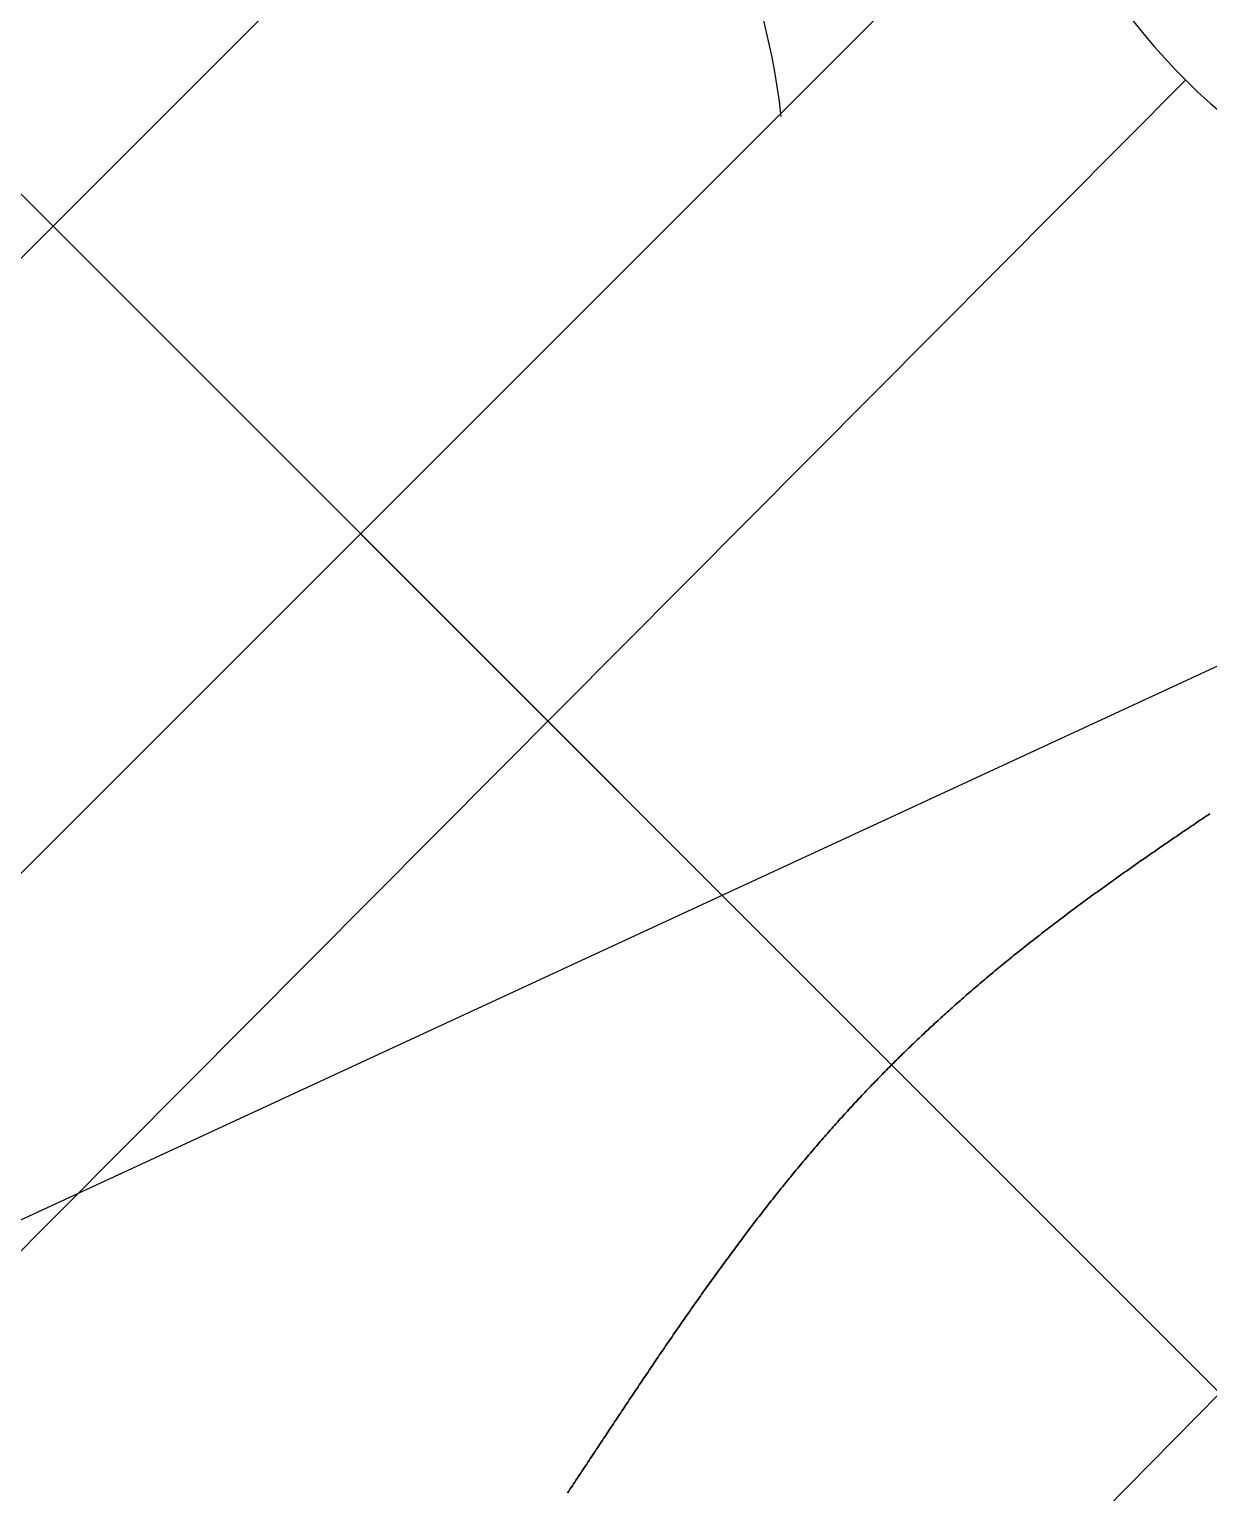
# Model space of a CAD drawing. Extents: x -89 to 228, y -109 to 52.
# Drawn here: x -40.77 to -35.41, y 34.9 to 41.55 of the extents above; entities that cross this region are included whole.
import ezdxf

# ---------------------------------------------------------------- set-up
doc = ezdxf.new("R2010")
doc.units = 0
doc.linetypes.add('CENTER', pattern=[50.8, 31.75, -6.35, 6.35, -6.35])
doc.linetypes.add('DASHED', pattern=[19.05, 12.7, -6.35])
doc.layers.get('0').update_dxf_attribs({"linetype": 'CONTINUOUS'})
doc.layers.add('CENTER', color=1, linetype='CENTER')

msp = doc.modelspace()

# ---------------------------------------------------------------- linework, layer by layer
at = {"color": 7, "linetype": 'CONTINUOUS'}
for p, q in [((-44.087, 37.2269), (-37.2269, 44.087)), ((-42.3471, 36.173), (-36.173, 42.3471)), ((-35.5112, 41.3206), (-41.2899, 35.5132)), ((-39.2601, 39.2601), (-36.8471, 36.8471, -5.1471))]:
    msp.add_line(p, q, dxfattribs=at)
at = {"color": 3, "linetype": 'DASHED'}
msp.add_line((-41.5965, 35.777), (-31.8713, 40.2764), dxfattribs=at)
at = {"color": 7}
for points in [[(-35.4014, 37.9879, -5.1471), (-35.4099, 37.9822, -5.1471), (-35.4183, 37.9766, -5.1471), (-35.4267, 37.9709, -5.1471), (-35.4352, 37.9652, -5.1471), (-35.4436, 37.9595, -5.1471), (-35.452, 37.9538, -5.1471), (-35.4605, 37.9481, -5.1471), (-35.4689, 37.9424, -5.1471), (-35.4773, 37.9367, -5.1471), (-35.4858, 37.931, -5.1471), (-35.4942, 37.9253, -5.1471), (-35.5027, 37.9196, -5.1471), (-35.5111, 37.9138, -5.1471), (-35.5195, 37.9081, -5.1471), (-35.528, 37.9024, -5.1471), (-35.5364, 37.8966, -5.1471), (-35.5449, 37.8909, -5.1471), (-35.5533, 37.8851, -5.1471), (-35.5617, 37.8794, -5.1471), (-35.5702, 37.8736, -5.1471), (-35.5786, 37.8678, -5.1471), (-35.587, 37.862, -5.1471), (-35.5955, 37.8563, -5.1471), (-35.6039, 37.8505, -5.1471), (-35.6123, 37.8447, -5.1471), (-35.6207, 37.8389, -5.1471), (-35.6292, 37.8331, -5.1471), (-35.6376, 37.8273, -5.1471), (-35.646, 37.8215, -5.1471), (-35.6544, 37.8156, -5.1471), (-35.6628, 37.8098, -5.1471), (-35.6713, 37.804, -5.1471), (-35.6797, 37.7982, -5.1471), (-35.6881, 37.7923, -5.1471), (-35.6965, 37.7865, -5.1471), (-35.7049, 37.7806, -5.1471), (-35.7133, 37.7748, -5.1471), (-35.7217, 37.7689, -5.1471), (-35.7301, 37.763, -5.1471), (-35.7385, 37.7572, -5.1471), (-35.7468, 37.7513, -5.1471), (-35.7552, 37.7454, -5.1471), (-35.7636, 37.7395, -5.1471), (-35.772, 37.7336, -5.1471), (-35.7803, 37.7277, -5.1471), (-35.7887, 37.7218, -5.1471), (-35.7971, 37.7159, -5.1471), (-35.8054, 37.71, -5.1471), (-35.8138, 37.704, -5.1471), (-35.8221, 37.6981, -5.1471), (-35.8304, 37.6922, -5.1471), (-35.8388, 37.6862, -5.1471), (-35.8471, 37.6803, -5.1471), (-35.8554, 37.6743, -5.1471), (-35.8637, 37.6683, -5.1471), (-35.872, 37.6624, -5.1471), (-35.8803, 37.6564, -5.1471), (-35.8886, 37.6504, -5.1471), (-35.8969, 37.6444, -5.1471), (-35.9052, 37.6384, -5.1471), (-35.9135, 37.6324, -5.1471), (-35.9218, 37.6264, -5.1471), (-35.93, 37.6204, -5.1471), (-35.9383, 37.6144, -5.1471), (-35.9465, 37.6084, -5.1471), (-35.9548, 37.6023, -5.1471), (-35.963, 37.5963, -5.1471), (-35.9712, 37.5903, -5.1471), (-35.9795, 37.5842, -5.1471), (-35.9877, 37.5781, -5.1471), (-35.9959, 37.5721, -5.1471), (-36.0041, 37.566, -5.1471), (-36.0122, 37.5599, -5.1471), (-36.0204, 37.5538, -5.1471), (-36.0286, 37.5478, -5.1471), (-36.0368, 37.5417, -5.1471), (-36.0449, 37.5356, -5.1471), (-36.0531, 37.5295, -5.1471), (-36.0612, 37.5233, -5.1471), (-36.0693, 37.5172, -5.1471), (-36.0774, 37.5111, -5.1471), (-36.0855, 37.505, -5.1471), (-36.0936, 37.4988, -5.1471), (-36.1017, 37.4927, -5.1471), (-36.1098, 37.4865, -5.1471), (-36.1179, 37.4804, -5.1471), (-36.1259, 37.4742, -5.1471), (-36.134, 37.468, -5.1471), (-36.142, 37.4619, -5.1471), (-36.1501, 37.4557, -5.1471), (-36.1581, 37.4495, -5.1471), (-36.1661, 37.4433, -5.1471), (-36.1741, 37.4371, -5.1471), (-36.1821, 37.4309, -5.1471), (-36.19, 37.4247, -5.1471), (-36.198, 37.4184, -5.1471), (-36.206, 37.4122, -5.1471), (-36.2139, 37.406, -5.1471), (-36.2218, 37.3997, -5.1471), (-36.2298, 37.3935, -5.1471), (-36.2377, 37.3873, -5.1471), (-36.2456, 37.381, -5.1471), (-36.2534, 37.3747, -5.1471), (-36.2613, 37.3685, -5.1471), (-36.2692, 37.3622, -5.1471), (-36.277, 37.3559, -5.1471), (-36.2849, 37.3496, -5.1471), (-36.2927, 37.3433, -5.1471), (-36.3005, 37.337, -5.1471), (-36.3083, 37.3307, -5.1471), (-36.3161, 37.3244, -5.1471), (-36.3238, 37.3181, -5.1471), (-36.3316, 37.3118, -5.1471), (-36.3393, 37.3054, -5.1471), (-36.3471, 37.2991, -5.1471), (-36.3548, 37.2927, -5.1471), (-36.3625, 37.2864, -5.1471), (-36.3702, 37.28, -5.1471), (-36.3779, 37.2737, -5.1471), (-36.3855, 37.2673, -5.1471), (-36.3932, 37.2609, -5.1471), (-36.4008, 37.2546, -5.1471), (-36.4084, 37.2482, -5.1471), (-36.416, 37.2418, -5.1471), (-36.4236, 37.2354, -5.1471), (-36.4312, 37.229, -5.1471), (-36.4388, 37.2226, -5.1471), (-36.4463, 37.2161, -5.1471), (-36.4538, 37.2097, -5.1471), (-36.4614, 37.2033, -5.1471), (-36.4689, 37.1969, -5.1471), (-36.4764, 37.1904, -5.1471), (-36.4838, 37.184, -5.1471), (-36.4913, 37.1775, -5.1471), (-36.4987, 37.1711, -5.1471), (-36.5062, 37.1646, -5.1471), (-36.5136, 37.1582, -5.1471), (-36.521, 37.1517, -5.1471), (-36.5284, 37.1452, -5.1471), (-36.5357, 37.1388, -5.1471), (-36.5431, 37.1323, -5.1471), (-36.5504, 37.1258, -5.1471), (-36.5578, 37.1193, -5.1471), (-36.5651, 37.1128, -5.1471), (-36.5724, 37.1063, -5.1471), (-36.5796, 37.0998, -5.1471), (-36.5869, 37.0933, -5.1471), (-36.5941, 37.0868, -5.1471), (-36.6014, 37.0803, -5.1471), (-36.6086, 37.0738, -5.1471), (-36.6158, 37.0673, -5.1471), (-36.6229, 37.0607, -5.1471), (-36.6301, 37.0542, -5.1471), (-36.6373, 37.0477, -5.1471), (-36.6444, 37.0411, -5.1471), (-36.6515, 37.0346, -5.1471), (-36.6586, 37.0281, -5.1471), (-36.6657, 37.0215, -5.1471), (-36.6727, 37.015, -5.1471), (-36.6798, 37.0084, -5.1471), (-36.6868, 37.0019, -5.1471), (-36.6938, 36.9953, -5.1471), (-36.7008, 36.9887, -5.1471), (-36.7078, 36.9822, -5.1471), (-36.7148, 36.9756, -5.1471), (-36.7217, 36.969, -5.1471), (-36.7287, 36.9625, -5.1471), (-36.7356, 36.9559, -5.1471), (-36.7425, 36.9493, -5.1471), (-36.7493, 36.9427, -5.1471), (-36.7562, 36.9361, -5.1471), (-36.763, 36.9296, -5.1471), (-36.7699, 36.923, -5.1471), (-36.7767, 36.9164, -5.1471), (-36.7835, 36.9098, -5.1471), (-36.7902, 36.9032, -5.1471), (-36.797, 36.8966, -5.1471), (-36.8037, 36.89, -5.1471), (-36.8105, 36.8834, -5.1471), (-36.8172, 36.8768, -5.1471), (-36.8238, 36.8702, -5.1471), (-36.8305, 36.8636, -5.1471), (-36.8371, 36.857, -5.1471), (-36.8438, 36.8504, -5.1471), (-36.8504, 36.8438, -5.1471), (-36.857, 36.8371, -5.1471), (-36.8636, 36.8305, -5.1471), (-36.8702, 36.8238, -5.1471), (-36.8768, 36.8172, -5.1471), (-36.8834, 36.8105, -5.1471), (-36.89, 36.8037, -5.1471), (-36.8966, 36.797, -5.1471), (-36.9032, 36.7902, -5.1471), (-36.9098, 36.7835, -5.1471), (-36.9164, 36.7767, -5.1471), (-36.923, 36.7699, -5.1471), (-36.9296, 36.763, -5.1471), (-36.9361, 36.7562, -5.1471), (-36.9427, 36.7493, -5.1471), (-36.9493, 36.7425, -5.1471), (-36.9559, 36.7356, -5.1471), (-36.9625, 36.7287, -5.1471), (-36.969, 36.7217, -5.1471), (-36.9756, 36.7148, -5.1471), (-36.9822, 36.7078, -5.1471), (-36.9887, 36.7008, -5.1471), (-36.9953, 36.6938, -5.1471), (-37.0019, 36.6868, -5.1471), (-37.0084, 36.6798, -5.1471), (-37.015, 36.6727, -5.1471), (-37.0215, 36.6657, -5.1471), (-37.0281, 36.6586, -5.1471), (-37.0346, 36.6515, -5.1471), (-37.0411, 36.6444, -5.1471), (-37.0477, 36.6373, -5.1471), (-37.0542, 36.6301, -5.1471), (-37.0607, 36.6229, -5.1471), (-37.0673, 36.6158, -5.1471), (-37.0738, 36.6086, -5.1471), (-37.0803, 36.6014, -5.1471), (-37.0868, 36.5941, -5.1471), (-37.0933, 36.5869, -5.1471), (-37.0998, 36.5796, -5.1471), (-37.1063, 36.5724, -5.1471), (-37.1128, 36.5651, -5.1471), (-37.1193, 36.5578, -5.1471), (-37.1258, 36.5504, -5.1471), (-37.1323, 36.5431, -5.1471), (-37.1388, 36.5357, -5.1471), (-37.1452, 36.5284, -5.1471), (-37.1517, 36.521, -5.1471), (-37.1582, 36.5136, -5.1471), (-37.1646, 36.5062, -5.1471), (-37.1711, 36.4987, -5.1471), (-37.1775, 36.4913, -5.1471), (-37.184, 36.4838, -5.1471), (-37.1904, 36.4764, -5.1471), (-37.1969, 36.4689, -5.1471), (-37.2033, 36.4614, -5.1471), (-37.2097, 36.4538, -5.1471), (-37.2161, 36.4463, -5.1471), (-37.2226, 36.4388, -5.1471), (-37.229, 36.4312, -5.1471), (-37.2354, 36.4236, -5.1471), (-37.2418, 36.416, -5.1471), (-37.2482, 36.4084, -5.1471), (-37.2546, 36.4008, -5.1471), (-37.2609, 36.3932, -5.1471), (-37.2673, 36.3855, -5.1471), (-37.2737, 36.3779, -5.1471), (-37.28, 36.3702, -5.1471), (-37.2864, 36.3625, -5.1471), (-37.2927, 36.3548, -5.1471), (-37.2991, 36.3471, -5.1471), (-37.3054, 36.3393, -5.1471), (-37.3118, 36.3316, -5.1471), (-37.3181, 36.3238, -5.1471), (-37.3244, 36.3161, -5.1471), (-37.3307, 36.3083, -5.1471), (-37.337, 36.3005, -5.1471), (-37.3433, 36.2927, -5.1471), (-37.3496, 36.2849, -5.1471), (-37.3559, 36.277, -5.1471), (-37.3622, 36.2692, -5.1471), (-37.3685, 36.2613, -5.1471), (-37.3747, 36.2534, -5.1471), (-37.381, 36.2456, -5.1471), (-37.3873, 36.2377, -5.1471), (-37.3935, 36.2298, -5.1471), (-37.3997, 36.2218, -5.1471), (-37.406, 36.2139, -5.1471), (-37.4122, 36.206, -5.1471), (-37.4184, 36.198, -5.1471), (-37.4247, 36.19, -5.1471), (-37.4309, 36.1821, -5.1471), (-37.4371, 36.1741, -5.1471), (-37.4433, 36.1661, -5.1471), (-37.4495, 36.1581, -5.1471), (-37.4557, 36.1501, -5.1471), (-37.4619, 36.142, -5.1471), (-37.468, 36.134, -5.1471), (-37.4742, 36.1259, -5.1471), (-37.4804, 36.1179, -5.1471), (-37.4865, 36.1098, -5.1471), (-37.4927, 36.1017, -5.1471), (-37.4988, 36.0936, -5.1471), (-37.505, 36.0855, -5.1471), (-37.5111, 36.0774, -5.1471), (-37.5172, 36.0693, -5.1471), (-37.5233, 36.0612, -5.1471), (-37.5295, 36.0531, -5.1471), (-37.5356, 36.0449, -5.1471), (-37.5417, 36.0368, -5.1471), (-37.5478, 36.0286, -5.1471), (-37.5538, 36.0204, -5.1471), (-37.5599, 36.0122, -5.1471), (-37.566, 36.0041, -5.1471), (-37.5721, 35.9959, -5.1471), (-37.5781, 35.9877, -5.1471), (-37.5842, 35.9795, -5.1471), (-37.5903, 35.9712, -5.1471), (-37.5963, 35.963, -5.1471), (-37.6023, 35.9548, -5.1471), (-37.6084, 35.9465, -5.1471), (-37.6144, 35.9383, -5.1471), (-37.6204, 35.93, -5.1471), (-37.6264, 35.9218, -5.1471), (-37.6324, 35.9135, -5.1471), (-37.6384, 35.9052, -5.1471), (-37.6444, 35.8969, -5.1471), (-37.6504, 35.8886, -5.1471), (-37.6564, 35.8803, -5.1471), (-37.6624, 35.872, -5.1471), (-37.6683, 35.8637, -5.1471), (-37.6743, 35.8554, -5.1471), (-37.6803, 35.8471, -5.1471), (-37.6862, 35.8388, -5.1471), (-37.6922, 35.8304, -5.1471), (-37.6981, 35.8221, -5.1471), (-37.704, 35.8138, -5.1471), (-37.71, 35.8054, -5.1471), (-37.7159, 35.7971, -5.1471), (-37.7218, 35.7887, -5.1471), (-37.7277, 35.7803, -5.1471), (-37.7336, 35.772, -5.1471), (-37.7395, 35.7636, -5.1471), (-37.7454, 35.7552, -5.1471), (-37.7513, 35.7468, -5.1471), (-37.7572, 35.7385, -5.1471), (-37.763, 35.7301, -5.1471), (-37.7689, 35.7217, -5.1471), (-37.7748, 35.7133, -5.1471), (-37.7806, 35.7049, -5.1471), (-37.7865, 35.6965, -5.1471), (-37.7923, 35.6881, -5.1471), (-37.7982, 35.6797, -5.1471), (-37.804, 35.6713, -5.1471), (-37.8098, 35.6628, -5.1471), (-37.8156, 35.6544, -5.1471), (-37.8215, 35.646, -5.1471), (-37.8273, 35.6376, -5.1471), (-37.8331, 35.6292, -5.1471), (-37.8389, 35.6207, -5.1471), (-37.8447, 35.6123, -5.1471), (-37.8505, 35.6039, -5.1471), (-37.8563, 35.5955, -5.1471), (-37.862, 35.587, -5.1471), (-37.8678, 35.5786, -5.1471), (-37.8736, 35.5702, -5.1471), (-37.8794, 35.5617, -5.1471), (-37.8851, 35.5533, -5.1471), (-37.8909, 35.5449, -5.1471), (-37.8966, 35.5364, -5.1471), (-37.9024, 35.528, -5.1471), (-37.9081, 35.5195, -5.1471), (-37.9138, 35.5111, -5.1471), (-37.9196, 35.5027, -5.1471), (-37.9253, 35.4942, -5.1471), (-37.931, 35.4858, -5.1471), (-37.9367, 35.4773, -5.1471), (-37.9424, 35.4689, -5.1471), (-37.9481, 35.4605, -5.1471), (-37.9538, 35.452, -5.1471), (-37.9595, 35.4436, -5.1471), (-37.9652, 35.4352, -5.1471), (-37.9709, 35.4267, -5.1471), (-37.9766, 35.4183, -5.1471), (-37.9822, 35.4099, -5.1471), (-37.9879, 35.4014, -5.1471), (-37.9936, 35.393, -5.1471), (-37.9992, 35.3846, -5.1471), (-38.0049, 35.3761, -5.1471), (-38.0105, 35.3677, -5.1471), (-38.0162, 35.3593, -5.1471), (-38.0218, 35.3509, -5.1471), (-38.0274, 35.3425, -5.1471), (-38.0331, 35.334, -5.1471), (-38.0387, 35.3256, -5.1471), (-38.0443, 35.3172, -5.1471), (-38.0499, 35.3088, -5.1471), (-38.0555, 35.3004, -5.1471), (-38.0611, 35.292, -5.1471), (-38.0667, 35.2836, -5.1471), (-38.0723, 35.2752, -5.1471), (-38.0779, 35.2668, -5.1471), (-38.0835, 35.2584, -5.1471), (-38.0891, 35.25, -5.1471), (-38.0946, 35.2417, -5.1471), (-38.1002, 35.2333, -5.1471), (-38.1058, 35.2249, -5.1471), (-38.1113, 35.2165, -5.1471), (-38.1169, 35.2082, -5.1471), (-38.1224, 35.1998, -5.1471), (-38.128, 35.1915, -5.1471), (-38.1335, 35.1831, -5.1471), (-38.139, 35.1748, -5.1471), (-38.1446, 35.1664, -5.1471), (-38.1501, 35.1581, -5.1471), (-38.1556, 35.1498, -5.1471), (-38.1611, 35.1414, -5.1471), (-38.1666, 35.1331, -5.1471), (-38.1722, 35.1248, -5.1471), (-38.1777, 35.1165, -5.1471), (-38.1831, 35.1082, -5.1471), (-38.1886, 35.0999, -5.1471), (-38.1941, 35.0916, -5.1471), (-38.1996, 35.0833, -5.1471), (-38.2051, 35.0751, -5.1471), (-38.2106, 35.0668, -5.1471), (-38.216, 35.0585, -5.1471), (-38.2215, 35.0503, -5.1471), (-38.227, 35.042, -5.1471), (-38.2324, 35.0338, -5.1471), (-38.2379, 35.0256, -5.1471), (-38.2433, 35.0173, -5.1471), (-38.2488, 35.0091, -5.1471), (-38.2542, 35.0009, -5.1471), (-38.2596, 34.9927, -5.1471), (-38.2651, 34.9845, -5.1471), (-38.2705, 34.9763, -5.1471), (-38.2759, 34.9681, -5.1471), (-38.2813, 34.96, -5.1471), (-38.2867, 34.9518, -5.1471), (-38.2921, 34.9437, -5.1471), (-38.2975, 34.9355, -5.1471), (-38.3029, 34.9274, -5.1471), (-38.3083, 34.9193, -5.1471), (-38.3137, 34.9111, -5.1471), (-38.3191, 34.903, -5.1471)], [(-38.3191, 34.903, 5.1471), (-38.3137, 34.9111, 5.1471), (-38.3083, 34.9193, 5.1471), (-38.3029, 34.9274, 5.1471), (-38.2975, 34.9355, 5.1471), (-38.2921, 34.9437, 5.1471), (-38.2867, 34.9518, 5.1471), (-38.2813, 34.96, 5.1471), (-38.2759, 34.9681, 5.1471), (-38.2705, 34.9763, 5.1471), (-38.2651, 34.9845, 5.1471), (-38.2596, 34.9927, 5.1471), (-38.2542, 35.0009, 5.1471), (-38.2488, 35.0091, 5.1471), (-38.2433, 35.0173, 5.1471), (-38.2379, 35.0256, 5.1471), (-38.2324, 35.0338, 5.1471), (-38.227, 35.042, 5.1471), (-38.2215, 35.0503, 5.1471), (-38.216, 35.0585, 5.1471), (-38.2106, 35.0668, 5.1471), (-38.2051, 35.0751, 5.1471), (-38.1996, 35.0833, 5.1471), (-38.1941, 35.0916, 5.1471), (-38.1886, 35.0999, 5.1471), (-38.1831, 35.1082, 5.1471), (-38.1777, 35.1165, 5.1471), (-38.1722, 35.1248, 5.1471), (-38.1666, 35.1331, 5.1471), (-38.1611, 35.1414, 5.1471), (-38.1556, 35.1498, 5.1471), (-38.1501, 35.1581, 5.1471), (-38.1446, 35.1664, 5.1471), (-38.139, 35.1748, 5.1471), (-38.1335, 35.1831, 5.1471), (-38.128, 35.1915, 5.1471), (-38.1224, 35.1998, 5.1471), (-38.1169, 35.2082, 5.1471), (-38.1113, 35.2165, 5.1471), (-38.1058, 35.2249, 5.1471), (-38.1002, 35.2333, 5.1471), (-38.0946, 35.2417, 5.1471), (-38.0891, 35.25, 5.1471), (-38.0835, 35.2584, 5.1471), (-38.0779, 35.2668, 5.1471), (-38.0723, 35.2752, 5.1471), (-38.0667, 35.2836, 5.1471), (-38.0611, 35.292, 5.1471), (-38.0555, 35.3004, 5.1471), (-38.0499, 35.3088, 5.1471), (-38.0443, 35.3172, 5.1471), (-38.0387, 35.3256, 5.1471), (-38.0331, 35.334, 5.1471), (-38.0274, 35.3425, 5.1471), (-38.0218, 35.3509, 5.1471), (-38.0162, 35.3593, 5.1471), (-38.0105, 35.3677, 5.1471), (-38.0049, 35.3761, 5.1471), (-37.9992, 35.3846, 5.1471), (-37.9936, 35.393, 5.1471), (-37.9879, 35.4014, 5.1471), (-37.9822, 35.4099, 5.1471), (-37.9766, 35.4183, 5.1471), (-37.9709, 35.4267, 5.1471), (-37.9652, 35.4352, 5.1471), (-37.9595, 35.4436, 5.1471), (-37.9538, 35.452, 5.1471), (-37.9481, 35.4605, 5.1471), (-37.9424, 35.4689, 5.1471), (-37.9367, 35.4773, 5.1471), (-37.931, 35.4858, 5.1471), (-37.9253, 35.4942, 5.1471), (-37.9196, 35.5027, 5.1471), (-37.9138, 35.5111, 5.1471), (-37.9081, 35.5195, 5.1471), (-37.9024, 35.528, 5.1471), (-37.8966, 35.5364, 5.1471), (-37.8909, 35.5449, 5.1471), (-37.8851, 35.5533, 5.1471), (-37.8794, 35.5617, 5.1471), (-37.8736, 35.5702, 5.1471), (-37.8678, 35.5786, 5.1471), (-37.862, 35.587, 5.1471), (-37.8563, 35.5955, 5.1471), (-37.8505, 35.6039, 5.1471), (-37.8447, 35.6123, 5.1471), (-37.8389, 35.6207, 5.1471), (-37.8331, 35.6292, 5.1471), (-37.8273, 35.6376, 5.1471), (-37.8215, 35.646, 5.1471), (-37.8156, 35.6544, 5.1471), (-37.8098, 35.6628, 5.1471), (-37.804, 35.6713, 5.1471), (-37.7982, 35.6797, 5.1471), (-37.7923, 35.6881, 5.1471), (-37.7865, 35.6965, 5.1471), (-37.7806, 35.7049, 5.1471), (-37.7748, 35.7133, 5.1471), (-37.7689, 35.7217, 5.1471), (-37.763, 35.7301, 5.1471), (-37.7572, 35.7385, 5.1471), (-37.7513, 35.7468, 5.1471), (-37.7454, 35.7552, 5.1471), (-37.7395, 35.7636, 5.1471), (-37.7336, 35.772, 5.1471), (-37.7277, 35.7803, 5.1471), (-37.7218, 35.7887, 5.1471), (-37.7159, 35.7971, 5.1471), (-37.71, 35.8054, 5.1471), (-37.704, 35.8138, 5.1471), (-37.6981, 35.8221, 5.1471), (-37.6922, 35.8304, 5.1471), (-37.6862, 35.8388, 5.1471), (-37.6803, 35.8471, 5.1471), (-37.6743, 35.8554, 5.1471), (-37.6683, 35.8637, 5.1471), (-37.6624, 35.872, 5.1471), (-37.6564, 35.8803, 5.1471), (-37.6504, 35.8886, 5.1471), (-37.6444, 35.8969, 5.1471), (-37.6384, 35.9052, 5.1471), (-37.6324, 35.9135, 5.1471), (-37.6264, 35.9218, 5.1471), (-37.6204, 35.93, 5.1471), (-37.6144, 35.9383, 5.1471), (-37.6084, 35.9465, 5.1471), (-37.6023, 35.9548, 5.1471), (-37.5963, 35.963, 5.1471), (-37.5903, 35.9712, 5.1471), (-37.5842, 35.9795, 5.1471), (-37.5781, 35.9877, 5.1471), (-37.5721, 35.9959, 5.1471), (-37.566, 36.0041, 5.1471), (-37.5599, 36.0122, 5.1471), (-37.5538, 36.0204, 5.1471), (-37.5478, 36.0286, 5.1471), (-37.5417, 36.0368, 5.1471), (-37.5356, 36.0449, 5.1471), (-37.5295, 36.0531, 5.1471), (-37.5233, 36.0612, 5.1471), (-37.5172, 36.0693, 5.1471), (-37.5111, 36.0774, 5.1471), (-37.505, 36.0855, 5.1471), (-37.4988, 36.0936, 5.1471), (-37.4927, 36.1017, 5.1471), (-37.4865, 36.1098, 5.1471), (-37.4804, 36.1179, 5.1471), (-37.4742, 36.1259, 5.1471), (-37.468, 36.134, 5.1471), (-37.4619, 36.142, 5.1471), (-37.4557, 36.1501, 5.1471), (-37.4495, 36.1581, 5.1471), (-37.4433, 36.1661, 5.1471), (-37.4371, 36.1741, 5.1471), (-37.4309, 36.1821, 5.1471), (-37.4247, 36.19, 5.1471), (-37.4184, 36.198, 5.1471), (-37.4122, 36.206, 5.1471), (-37.406, 36.2139, 5.1471), (-37.3997, 36.2218, 5.1471), (-37.3935, 36.2298, 5.1471), (-37.3873, 36.2377, 5.1471), (-37.381, 36.2456, 5.1471), (-37.3747, 36.2534, 5.1471), (-37.3685, 36.2613, 5.1471), (-37.3622, 36.2692, 5.1471), (-37.3559, 36.277, 5.1471), (-37.3496, 36.2849, 5.1471), (-37.3433, 36.2927, 5.1471), (-37.337, 36.3005, 5.1471), (-37.3307, 36.3083, 5.1471), (-37.3244, 36.3161, 5.1471), (-37.3181, 36.3238, 5.1471), (-37.3118, 36.3316, 5.1471), (-37.3054, 36.3393, 5.1471), (-37.2991, 36.3471, 5.1471), (-37.2927, 36.3548, 5.1471), (-37.2864, 36.3625, 5.1471), (-37.28, 36.3702, 5.1471), (-37.2737, 36.3779, 5.1471), (-37.2673, 36.3855, 5.1471), (-37.2609, 36.3932, 5.1471), (-37.2546, 36.4008, 5.1471), (-37.2482, 36.4084, 5.1471), (-37.2418, 36.416, 5.1471), (-37.2354, 36.4236, 5.1471), (-37.229, 36.4312, 5.1471), (-37.2226, 36.4388, 5.1471), (-37.2161, 36.4463, 5.1471), (-37.2097, 36.4538, 5.1471), (-37.2033, 36.4614, 5.1471), (-37.1969, 36.4689, 5.1471), (-37.1904, 36.4764, 5.1471), (-37.184, 36.4838, 5.1471), (-37.1775, 36.4913, 5.1471), (-37.1711, 36.4987, 5.1471), (-37.1646, 36.5062, 5.1471), (-37.1582, 36.5136, 5.1471), (-37.1517, 36.521, 5.1471), (-37.1452, 36.5284, 5.1471), (-37.1388, 36.5357, 5.1471), (-37.1323, 36.5431, 5.1471), (-37.1258, 36.5504, 5.1471), (-37.1193, 36.5578, 5.1471), (-37.1128, 36.5651, 5.1471), (-37.1063, 36.5724, 5.1471), (-37.0998, 36.5796, 5.1471), (-37.0933, 36.5869, 5.1471), (-37.0868, 36.5941, 5.1471), (-37.0803, 36.6014, 5.1471), (-37.0738, 36.6086, 5.1471), (-37.0673, 36.6158, 5.1471), (-37.0607, 36.6229, 5.1471), (-37.0542, 36.6301, 5.1471), (-37.0477, 36.6373, 5.1471), (-37.0411, 36.6444, 5.1471), (-37.0346, 36.6515, 5.1471), (-37.0281, 36.6586, 5.1471), (-37.0215, 36.6657, 5.1471), (-37.015, 36.6727, 5.1471), (-37.0084, 36.6798, 5.1471), (-37.0019, 36.6868, 5.1471), (-36.9953, 36.6938, 5.1471), (-36.9887, 36.7008, 5.1471), (-36.9822, 36.7078, 5.1471), (-36.9756, 36.7148, 5.1471), (-36.969, 36.7217, 5.1471), (-36.9625, 36.7287, 5.1471), (-36.9559, 36.7356, 5.1471), (-36.9493, 36.7425, 5.1471), (-36.9427, 36.7493, 5.1471), (-36.9361, 36.7562, 5.1471), (-36.9296, 36.763, 5.1471), (-36.923, 36.7699, 5.1471), (-36.9164, 36.7767, 5.1471), (-36.9098, 36.7835, 5.1471), (-36.9032, 36.7902, 5.1471), (-36.8966, 36.797, 5.1471), (-36.89, 36.8037, 5.1471), (-36.8834, 36.8105, 5.1471), (-36.8768, 36.8172, 5.1471), (-36.8702, 36.8238, 5.1471), (-36.8636, 36.8305, 5.1471), (-36.857, 36.8371, 5.1471), (-36.8504, 36.8438, 5.1471), (-36.8438, 36.8504, 5.1471), (-36.8371, 36.857, 5.1471), (-36.8305, 36.8636, 5.1471), (-36.8238, 36.8702, 5.1471), (-36.8172, 36.8768, 5.1471), (-36.8105, 36.8834, 5.1471), (-36.8037, 36.89, 5.1471), (-36.797, 36.8966, 5.1471), (-36.7902, 36.9032, 5.1471), (-36.7835, 36.9098, 5.1471), (-36.7767, 36.9164, 5.1471), (-36.7699, 36.923, 5.1471), (-36.763, 36.9296, 5.1471), (-36.7562, 36.9361, 5.1471), (-36.7493, 36.9427, 5.1471), (-36.7425, 36.9493, 5.1471), (-36.7356, 36.9559, 5.1471), (-36.7287, 36.9625, 5.1471), (-36.7217, 36.969, 5.1471), (-36.7148, 36.9756, 5.1471), (-36.7078, 36.9822, 5.1471), (-36.7008, 36.9887, 5.1471), (-36.6938, 36.9953, 5.1471), (-36.6868, 37.0019, 5.1471), (-36.6798, 37.0084, 5.1471), (-36.6727, 37.015, 5.1471), (-36.6657, 37.0215, 5.1471), (-36.6586, 37.0281, 5.1471), (-36.6515, 37.0346, 5.1471), (-36.6444, 37.0411, 5.1471), (-36.6373, 37.0477, 5.1471), (-36.6301, 37.0542, 5.1471), (-36.6229, 37.0607, 5.1471), (-36.6158, 37.0673, 5.1471), (-36.6086, 37.0738, 5.1471), (-36.6014, 37.0803, 5.1471), (-36.5941, 37.0868, 5.1471), (-36.5869, 37.0933, 5.1471), (-36.5796, 37.0998, 5.1471), (-36.5724, 37.1063, 5.1471), (-36.5651, 37.1128, 5.1471), (-36.5578, 37.1193, 5.1471), (-36.5504, 37.1258, 5.1471), (-36.5431, 37.1323, 5.1471), (-36.5357, 37.1388, 5.1471), (-36.5284, 37.1452, 5.1471), (-36.521, 37.1517, 5.1471), (-36.5136, 37.1582, 5.1471), (-36.5062, 37.1646, 5.1471), (-36.4987, 37.1711, 5.1471), (-36.4913, 37.1775, 5.1471), (-36.4838, 37.184, 5.1471), (-36.4764, 37.1904, 5.1471), (-36.4689, 37.1969, 5.1471), (-36.4614, 37.2033, 5.1471), (-36.4538, 37.2097, 5.1471), (-36.4463, 37.2161, 5.1471), (-36.4388, 37.2226, 5.1471), (-36.4312, 37.229, 5.1471), (-36.4236, 37.2354, 5.1471), (-36.416, 37.2418, 5.1471), (-36.4084, 37.2482, 5.1471), (-36.4008, 37.2546, 5.1471), (-36.3932, 37.2609, 5.1471), (-36.3855, 37.2673, 5.1471), (-36.3779, 37.2737, 5.1471), (-36.3702, 37.28, 5.1471), (-36.3625, 37.2864, 5.1471), (-36.3548, 37.2927, 5.1471), (-36.3471, 37.2991, 5.1471), (-36.3393, 37.3054, 5.1471), (-36.3316, 37.3118, 5.1471), (-36.3238, 37.3181, 5.1471), (-36.3161, 37.3244, 5.1471), (-36.3083, 37.3307, 5.1471), (-36.3005, 37.337, 5.1471), (-36.2927, 37.3433, 5.1471), (-36.2849, 37.3496, 5.1471), (-36.277, 37.3559, 5.1471), (-36.2692, 37.3622, 5.1471), (-36.2613, 37.3685, 5.1471), (-36.2534, 37.3747, 5.1471), (-36.2456, 37.381, 5.1471), (-36.2377, 37.3873, 5.1471), (-36.2298, 37.3935, 5.1471), (-36.2218, 37.3997, 5.1471), (-36.2139, 37.406, 5.1471), (-36.206, 37.4122, 5.1471), (-36.198, 37.4184, 5.1471), (-36.19, 37.4247, 5.1471), (-36.1821, 37.4309, 5.1471), (-36.1741, 37.4371, 5.1471), (-36.1661, 37.4433, 5.1471), (-36.1581, 37.4495, 5.1471), (-36.1501, 37.4557, 5.1471), (-36.142, 37.4619, 5.1471), (-36.134, 37.468, 5.1471), (-36.1259, 37.4742, 5.1471), (-36.1179, 37.4804, 5.1471), (-36.1098, 37.4865, 5.1471), (-36.1017, 37.4927, 5.1471), (-36.0936, 37.4988, 5.1471), (-36.0855, 37.505, 5.1471), (-36.0774, 37.5111, 5.1471), (-36.0693, 37.5172, 5.1471), (-36.0612, 37.5233, 5.1471), (-36.0531, 37.5295, 5.1471), (-36.0449, 37.5356, 5.1471), (-36.0368, 37.5417, 5.1471), (-36.0286, 37.5478, 5.1471), (-36.0204, 37.5538, 5.1471), (-36.0122, 37.5599, 5.1471), (-36.0041, 37.566, 5.1471), (-35.9959, 37.5721, 5.1471), (-35.9877, 37.5781, 5.1471), (-35.9795, 37.5842, 5.1471), (-35.9712, 37.5903, 5.1471), (-35.963, 37.5963, 5.1471), (-35.9548, 37.6023, 5.1471), (-35.9465, 37.6084, 5.1471), (-35.9383, 37.6144, 5.1471), (-35.93, 37.6204, 5.1471), (-35.9218, 37.6264, 5.1471), (-35.9135, 37.6324, 5.1471), (-35.9052, 37.6384, 5.1471), (-35.8969, 37.6444, 5.1471), (-35.8886, 37.6504, 5.1471), (-35.8803, 37.6564, 5.1471), (-35.872, 37.6624, 5.1471), (-35.8637, 37.6683, 5.1471), (-35.8554, 37.6743, 5.1471), (-35.8471, 37.6803, 5.1471), (-35.8388, 37.6862, 5.1471), (-35.8304, 37.6922, 5.1471), (-35.8221, 37.6981, 5.1471), (-35.8138, 37.704, 5.1471), (-35.8054, 37.71, 5.1471), (-35.7971, 37.7159, 5.1471), (-35.7887, 37.7218, 5.1471), (-35.7803, 37.7277, 5.1471), (-35.772, 37.7336, 5.1471), (-35.7636, 37.7395, 5.1471), (-35.7552, 37.7454, 5.1471), (-35.7468, 37.7513, 5.1471), (-35.7385, 37.7572, 5.1471), (-35.7301, 37.763, 5.1471), (-35.7217, 37.7689, 5.1471), (-35.7133, 37.7748, 5.1471), (-35.7049, 37.7806, 5.1471), (-35.6965, 37.7865, 5.1471), (-35.6881, 37.7923, 5.1471), (-35.6797, 37.7982, 5.1471), (-35.6713, 37.804, 5.1471), (-35.6628, 37.8098, 5.1471), (-35.6544, 37.8156, 5.1471), (-35.646, 37.8215, 5.1471), (-35.6376, 37.8273, 5.1471), (-35.6292, 37.8331, 5.1471), (-35.6207, 37.8389, 5.1471), (-35.6123, 37.8447, 5.1471), (-35.6039, 37.8505, 5.1471), (-35.5955, 37.8563, 5.1471), (-35.587, 37.862, 5.1471), (-35.5786, 37.8678, 5.1471), (-35.5702, 37.8736, 5.1471), (-35.5617, 37.8794, 5.1471), (-35.5533, 37.8851, 5.1471), (-35.5449, 37.8909, 5.1471), (-35.5364, 37.8966, 5.1471), (-35.528, 37.9024, 5.1471), (-35.5195, 37.9081, 5.1471), (-35.5111, 37.9138, 5.1471), (-35.5027, 37.9196, 5.1471), (-35.4942, 37.9253, 5.1471), (-35.4858, 37.931, 5.1471), (-35.4773, 37.9367, 5.1471), (-35.4689, 37.9424, 5.1471), (-35.4605, 37.9481, 5.1471), (-35.452, 37.9538, 5.1471), (-35.4436, 37.9595, 5.1471), (-35.4352, 37.9652, 5.1471), (-35.4267, 37.9709, 5.1471), (-35.4183, 37.9766, 5.1471), (-35.4099, 37.9822, 5.1471), (-35.4014, 37.9879, 5.1471)]]:
    msp.add_polyline3d(points, dxfattribs=at)
at = {"color": 7, "linetype": 'CONTINUOUS'}
for radius in [48.5294, 36.133]:
    msp.add_circle((0, 0), radius, dxfattribs=at)
for centre, radius, start, end in [((0, 0), 50, 141.82667, 128.17333), ((-40.7586, 40.7586), 3.4334, 6.62848, 77.74493), ((-33.4978, 43.3454), 2.8554, 200.46275, 294.07087), ((0, 0), 41.1765, 90, 270), ((0, 0), 39.7059, 90, 270), ((-43.2597, 33.5336), 2.7927, 334.54029, 70.92609)]:
    msp.add_arc(centre, radius, start, end, dxfattribs=at)
at = {"color": 3, "linetype": 'DASHED'}
msp.add_arc((0, 0), 50, 128.17333, 141.82667, dxfattribs=at)
at = {"layer": 'CENTER', "color": 1, "linetype": 'CENTER'}
msp.add_line((1.4142, -1.4142), (-45.5558, 45.5558), dxfattribs=at)

doc.saveas('drawing.dxf')
